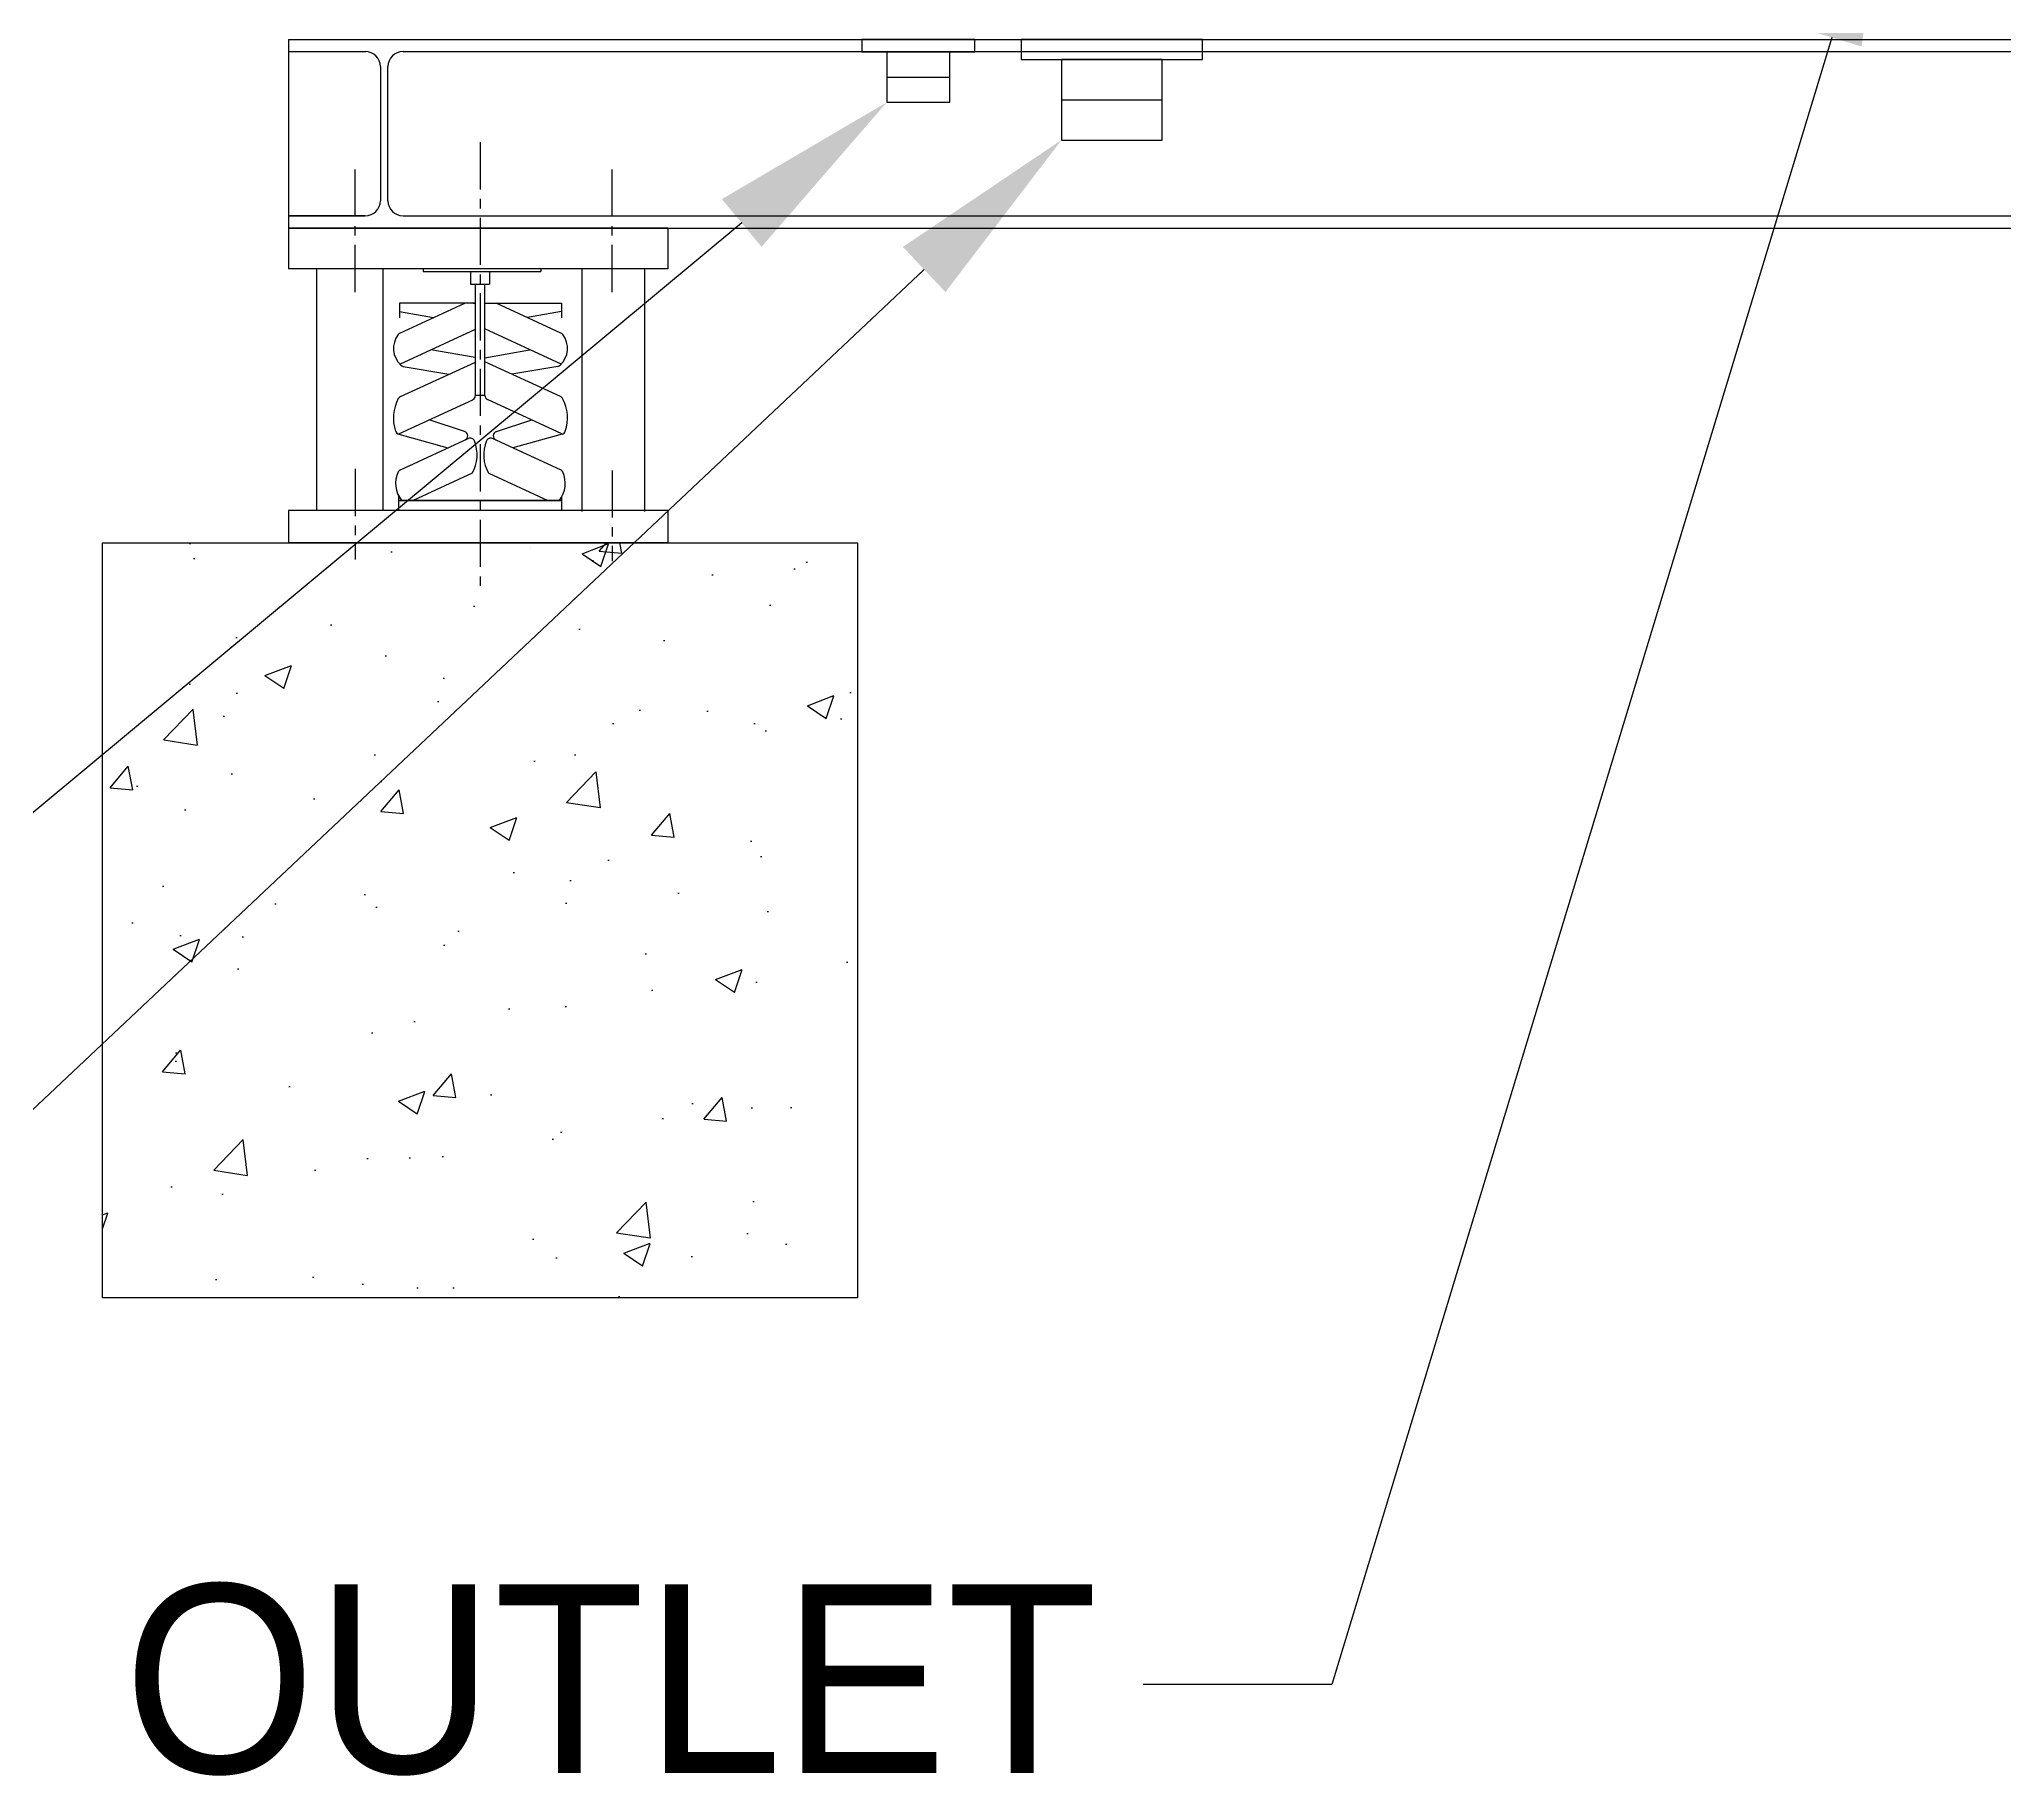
# Model space of a CAD drawing. Header units: millimetres. Extents: x 162203 to 191610, y 41590 to 62385.
# Drawn here: x 177257 to 178819, y 46086 to 47466 of the extents above; entities that cross this region are included whole.
import ezdxf
from ezdxf import colors
from ezdxf.entities.mleader import LeaderData, LeaderLine
from ezdxf.enums import TextEntityAlignment as Align
from ezdxf.math import Vec2, Vec3

# ---------------------------------------------------------------- set-up
doc = ezdxf.new("R2010")
doc.units = ezdxf.units.MM
doc.header["$LTSCALE"] = 30
doc.header["$MEASUREMENT"] = 0
doc.linetypes.add('CENTER', pattern=[2, 1.25, -0.25, 0.25, -0.25])
doc.layers.get('0').update_dxf_attribs({"linetype": 'CONTINUOUS'})
for name, color, linetype in [('4', 2, 'CONTINUOUS'), ('L1_', 7, 'CONTINUOUS'), ('냉각탑_dim', 1, 'CONTINUOUS'), ('냉각탑_text', 3, 'CONTINUOUS'), ('냉각탑_기초', 23, 'CONTINUOUS'), ('냉각탑_찬넬방진', 1, 'CONTINUOUS')]:
    doc.layers.add(name, color=color, linetype=linetype)
doc.styles.get("Standard").update_dxf_attribs({"font": ''})
doc.styles.add('돋움', font='')
doc.styles.get('Standard').set_extended_font_data('Dotum')
doc.styles.get('돋움').set_extended_font_data('Dotum')

# ---------------------------------------------------------------- blocks, each defined once
blk = doc.blocks.new('fsadvwefvwefv')
at = {"layer": '4', "color": 3, "linetype": 'CENTER'}
blk.add_line((147940.1, 26677.4), (147940.1, 26324.4), dxfattribs=at)
at = {"layer": 'L1_', "color": 1, "linetype": 'CENTER'}
for p, q in [((147840.9, 26558.3), (147840.9, 26657)), ((148045.2, 26558.3), (148045.2, 26657)), ((147840.9, 26417.8), (147840.9, 26345.8)), ((148045.2, 26416.6), (148045.2, 26344.6))]:
    blk.add_line(p, q, dxfattribs=at)
at = {"layer": 'L1_', "color": 2, "linetype": 'Continuous'}
for p, q in [((147788, 26609.2), (147788, 26576.9)), ((148089.4, 26609.2), (147788, 26609.2)), ((148089.4, 26609.2), (148089.4, 26576.9)), ((148089.4, 26576.9), (147788, 26576.9)), ((147862.9, 26576.9), (147810.1, 26576.9)), ((147810.1, 26576.9), (147810.1, 26384.7)), ((147862.9, 26576.9), (147862.9, 26384.7)), ((147894.9, 26576.9), (147894.9, 26574.6)), ((147894.9, 26574.6), (147988.3, 26574.6)), ((147932.6, 26574.6), (147932.6, 26564.7)), ((147947.7, 26574.6), (147947.7, 26564.7)), ((147988.3, 26576.9), (147988.3, 26574.6)), ((148070.8, 26576.9), (148020.9, 26576.9)), ((148020.9, 26576.9), (148020.9, 26384.1)), ((148070.8, 26576.9), (148070.8, 26384.1)), ((147932.6, 26564.7), (147947.7, 26564.7)), ((147936.4, 26476), (147936.4, 26564.7)), ((147943.9, 26476.3), (147943.9, 26564.7)), ((147876, 26549.6), (147876, 26538)), ((147936.4, 26549.6), (147876, 26549.6)), ((147876, 26542.8), (147903.1, 26538.1)), ((147876.5, 26525.8), (147928, 26549.6)), ((147934.6, 26549.6), (147936.4, 26549.6)), ((147944.5, 26549.6), (148004.9, 26549.6)), ((148004.4, 26525.8), (147952.8, 26549.6)), ((148004.9, 26542.8), (147977.8, 26538.1)), ((148004.9, 26549.6), (148004.9, 26538)), ((147876.3, 26501.1), (147936.4, 26528.9)), ((148004.6, 26501.1), (147943.9, 26529.1)), ((147936.3, 26506.3), (147900.9, 26512.5)), ((147943.9, 26506.2), (147979.4, 26512.4)), ((147876.8, 26475.3), (147936.4, 26502.7)), ((147879, 26499.3), (147915.4, 26493)), ((148004, 26475.3), (147943.9, 26503)), ((148001.9, 26499.3), (147965.5, 26493)), ((147810.1, 26485.7), (147810.1, 26384.7)), ((147862.9, 26485.7), (147862.9, 26384.7)), ((147943.9, 26476.2), (147936.4, 26476.2)), ((148020.9, 26485.7), (148020.9, 26384.7)), ((148070.8, 26485.7), (148070.8, 26384.7)), ((147875.7, 26445.7), (147934.3, 26472.7)), ((148005.2, 26445.7), (147946, 26473)), ((147875.5, 26445.5), (147914.6, 26434.6)), ((147927.8, 26447.6), (147899.7, 26456.8)), ((147953.1, 26447.6), (147981.2, 26456.8)), ((148005.4, 26445.5), (147966.3, 26434.6)), ((147876.9, 26417.2), (147930.7, 26442)), ((148004, 26417.2), (147950.1, 26442)), ((147933.9, 26414.5), (147886.9, 26392.8)), ((147947, 26414.5), (147993.9, 26392.8)), ((147875.4, 26396.3), (147875.4, 26384.7)), ((148089.4, 26384.7), (147788, 26384.7)), ((147788, 26384.7), (147788, 26359.2)), ((148003.2, 26392.8), (147875.4, 26392.8)), ((147876, 26392.8), (148004.3, 26392.8)), ((147877.7, 26392.8), (148004.9, 26392.8)), ((148004.9, 26392.8), (147879.5, 26392.8)), ((148004.9, 26395.3), (148004.9, 26384.7)), ((148089.4, 26384.7), (148089.4, 26359.2)), ((148089.4, 26359.2), (147788, 26359.2))]:
    blk.add_line(p, q, dxfattribs=at)
for centre, radius, start, end in [((147889.6, 26513.6), 18.3, 142.4554, 226.9466), ((147878, 26522.5), 3.63, 114.7395, 142.4554), ((147991.3, 26513.6), 18.3, 313.0534, 37.5446), ((148002.9, 26522.5), 3.63, 37.5446, 65.2605), ((147879.6, 26502.9), 3.63, 226.9466, 260.1342), ((148001.3, 26502.9), 3.63, 279.8658, 313.0534), ((147902.6, 26458.4), 31.4, 150.8406, 199.726), ((147878.4, 26472), 3.63, 114.7395, 150.8406), ((147932.7, 26476), 3.63, 294.7395, 0), ((147947.6, 26476.3), 3.63, 180, 245.2605), ((148002.5, 26472), 3.63, 29.1594, 65.2605), ((147978.2, 26458.4), 31.4, 340.274, 29.1594), ((147876.5, 26449), 3.63, 199.726, 254.389), ((147926.7, 26444.1), 3.63, 294.7395, 71.8917), ((147954.2, 26444.1), 3.63, 108.1083, 245.2605), ((148004.4, 26449), 3.63, 285.611, 340.274), ((147932.3, 26438.7), 3.63, 22.2631, 114.7395), ((147908.5, 26429), 29.3, 330.1371, 22.2631), ((147972.3, 26429), 29.3, 157.7369, 209.8629), ((147948.6, 26438.7), 3.63, 65.2605, 157.7369), ((147894.4, 26406.2), 21.4, 154.2564, 218.822), ((147878.4, 26413.9), 3.63, 114.7395, 154.2564), ((147986.5, 26406.2), 21.4, 321.178, 25.7436), ((148002.5, 26413.9), 3.63, 25.7436, 65.2605)]:
    blk.add_arc(centre, radius, start, end, dxfattribs=at)
at = {"layer": '냉각탑_기초', "ltscale": 30}
blk.add_line((147980, 26355.5), (147980, 26355.5), dxfattribs=at)
blk = doc.blocks.new('A$C05CA400C')
at = {"layer": '냉각탑_기초', "ltscale": 30}
h = blk.add_hatch(dxfattribs=at)
h.set_pattern_fill('AR-CONC', color=256, scale=30, style=0)
h.set_pattern_definition([(50, (-16569.06, -4991.66), (215.178, -18.8256), [22.5, -247.5]), (355, (-16569.06, -4991.66), (-41.6254, 225.6576), [18, -198]), (100.4514, (-16551.13, -4993.23), (173.5528, 206.8319), [19.122, -210.3426]), (46.1842, (-16569.06, -4931.66), (320.1723, -49.6557), [33.75, -371.25]), (96.6356, (-16542.38, -4935.8), (280.399, 292.2354), [28.683, -315.514]), (351.1842, (-16569.06, -4931.66), (280.3986, 292.2356), [27, -297]), (21, (-16539.06, -4946.66), (179.0721, -120.7857), [22.5, -247.5]), (326, (-16539.06, -4946.66), (72.9946, 217.545), [18, -198]), (71.4514, (-16524.13, -4956.72), (252.0668, 96.7591), [19.122, -210.3426]), (37.5, (-16569.06, -4991.66), (3.64796, 99.86816), [0, -195.6, 0, -201, 0, -198.75]), (7.5, (-16569.06, -4991.66), (78.92086, 118.3235), [0, -114.6, 0, -191.1, 0, -75.75]), (327.5, (-16635.96, -4991.66), (160.14673, -6.76646), [0, -75, 0, -234, 0, -310.5]), (317.5, (-16665.96, -4991.66), (174.9559, 30.0315), [0, -97.5, 0, -155.4, 0, -220.5])])
h.paths.add_polyline_path([(0, 600), (600, 600), (600, 0), (0, 0)])
blk.add_lwpolyline([(0, 600), (600, 600), (600, 0), (0, 0)], close=True, dxfattribs=at)

msp = doc.modelspace()

# ---------------------------------------------------------------- linework, layer by layer
at = {"color": 3}
for p, q in [((177930.6, 47435.7), (177980.6, 47435.7)), ((178069.4, 47417.7), (178149.4, 47417.7))]:
    msp.add_line(p, q, dxfattribs=at)
for points in [[(177910.6, 47465.7), (177910.6, 47455.7), (178000.6, 47455.7), (178000.6, 47465.7)], [(178037.4, 47465.7), (178037.4, 47449.7), (178181.4, 47449.7), (178181.4, 47465.7)], [(177930.6, 47455.7), (177930.6, 47415.7), (177980.6, 47415.7), (177980.6, 47455.7)], [(178069.4, 47449.7), (178069.4, 47385.7), (178149.4, 47385.7), (178149.4, 47449.7)]]:
    msp.add_lwpolyline(points, close=True, dxfattribs=at)
at = {"layer": '냉각탑_찬넬방진', "ltscale": 500}
for p, q in [((177455.2, 47465.7), (177455.2, 47315.7)), ((177455.2, 47465.7), (179995.2, 47465.7)), ((177455.2, 47456), (177516.1, 47456)), ((177455.2, 47456), (177516.1, 47456)), ((177455.2, 47456), (177516.1, 47456)), ((177546.1, 47456), (179905.7, 47456)), ((177455.2, 47325.5), (177516.1, 47325.5)), ((177455.2, 47325.5), (177516.1, 47325.5)), ((177546.1, 47325.5), (179905.7, 47325.5)), ((177455.2, 47315.7), (179995.2, 47315.7))]:
    msp.add_line(p, q, dxfattribs=at)
at = {"layer": '냉각탑_찬넬방진'}
for p, q in [((177456.6, 47456), (177516.6, 47456)), ((177528.1, 47444), (177528.1, 47337.5)), ((177534.1, 47337.5), (177534.1, 47444)), ((177516.1, 47325.5), (177456.1, 47325.5))]:
    msp.add_line(p, q, dxfattribs=at)
for centre, start, end in [((177516.1, 47444), 0, 90), ((177546.1, 47444), 90, 180), ((177516.1, 47337.5), 270, 0), ((177546.1, 47337.5), 180, 270)]:
    msp.add_arc(centre, 12, start, end, dxfattribs=at)

# ---------------------------------------------------------------- block references
msp.add_blockref('fsadvwefvwefv', (29667.2, 20706.5))
at = {"ltscale": 500}
msp.add_blockref('A$C05CA400C', (177307.3, 46465.7), dxfattribs=at)

# ---------------------------------------------------------------- texts
at = {"layer": '냉각탑_text', "style": '돋움'}
msp.add_text('OUTLET', height=150, dxfattribs=at).set_placement((178098.1, 46163), align=Align.MIDDLE_RIGHT)

# ---------------------------------------------------------------- leaders
at = {"layer": '냉각탑_dim'}
ml = msp.add_multileader_mtext('Standard', dxfattribs=at)
ml.set_content('')
ml.set_leader_properties(color=256)
ml.build(insert=Vec2(0, 0))
ml.multileader.update_dxf_attribs({"text_right_attachment_type": 6, "dogleg_length": 5, "arrow_head_size": 150, "scale": 30})
ctx = ml.context
ctx.base_point, ctx.scale, ctx.char_height, ctx.arrow_head_size, ctx.landing_gap_size, ctx.plane_origin = Vec3(178134.3, 46158.3), 30, 5.4, 150, 2.7, Vec3(178814.2, 47622.8)
ctx.right_attachment = 6
notes = []
notes.append((ctx, [(0, (1, 1, 0), (178284.3, 46158.3), (-1, 0), 150, [(0, [(178725.2, 47610.7)], 0, [])])]))
ctx.mtext, ml.multileader.dxf.content_type = None, 0
ml = msp.add_multileader_mtext('Standard', dxfattribs=at)
ml.set_content('')
ml.set_leader_properties(color=256)
ml.build(insert=Vec2(0, 0))
ml.multileader.update_dxf_attribs({"text_right_attachment_type": 6, "dogleg_length": 5, "arrow_head_size": 150, "scale": 30})
ctx = ml.context
ctx.base_point, ctx.scale, ctx.char_height, ctx.arrow_head_size, ctx.landing_gap_size, ctx.plane_origin = Vec3(176598.2, 46432.2), 30, 5.4, 150, 2.7, Vec3(176526.7, 46825.8)
ctx.right_attachment, ctx.text_align_type = 6, 2
notes.append((ctx, [(0, (1, 1, 0), (176748.2, 46432.2), (-1, 0), 150, [(0, [(177930.6, 47415.7)], 0, [])])]))
ctx.mtext, ml.multileader.dxf.content_type = None, 0
ml = msp.add_multileader_mtext('Standard', dxfattribs=at)
ml.set_content('')
ml.set_leader_properties(color=256)
ml.build(insert=Vec2(0, 0))
ml.multileader.update_dxf_attribs({"text_right_attachment_type": 6, "dogleg_length": 5, "arrow_head_size": 150, "scale": 30})
ctx = ml.context
ctx.base_point, ctx.scale, ctx.char_height, ctx.arrow_head_size, ctx.landing_gap_size, ctx.plane_origin = Vec3(176667.8, 46206.2), 30, 5.4, 150, 2.7, Vec3(176726.7, 46825.8)
ctx.right_attachment, ctx.text_align_type = 6, 2
notes.append((ctx, [(0, (1, 1, 0), (176817.8, 46206.2), (-1, 0), 150, [(0, [(178069.4, 47385.7)], 0, [])])]))
ctx.mtext, ml.multileader.dxf.content_type = None, 0
for ctx, leaders in notes:
    for number, flags, end, landing, length, lines in leaders:
        leader = LeaderData()
        leader.index, (leader.has_last_leader_line, leader.has_dogleg_vector, leader.attachment_direction) = number, flags
        leader.last_leader_point, leader.dogleg_vector, leader.dogleg_length = Vec3(end), Vec3(landing), length
        for number, points, colour, breaks in lines:
            line = LeaderLine()
            line.index, line.vertices, line.color, line.breaks = number, Vec3.list(points), colors.encode_raw_color(colour), breaks
            leader.lines.append(line)
        ctx.leaders.append(leader)

doc.saveas('drawing.dxf')
